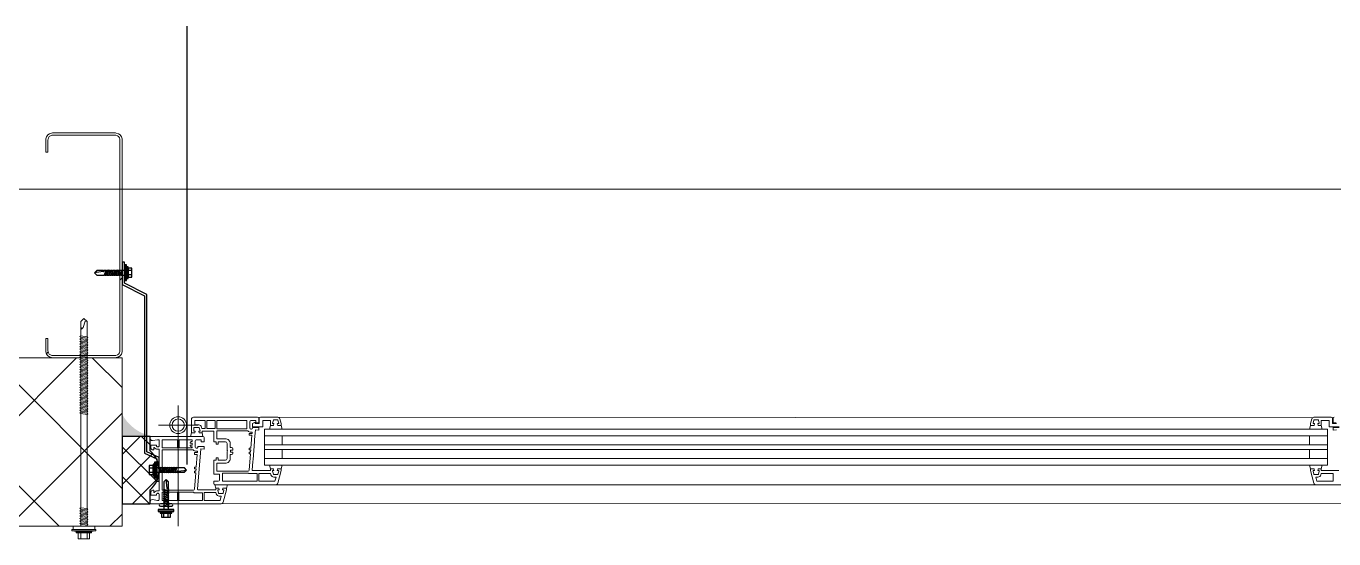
# Model space of a CAD drawing. Header units: metres. Extents: x -2111 to 158, y 19 to 1277.
# Drawn here: x 44.49 to 45.655, y 21.025 to 21.482 of the extents above; entities that cross this region are included whole.
import ezdxf

# ---------------------------------------------------------------- set-up
doc = ezdxf.new("R2010")
doc.units = ezdxf.units.M
doc.linetypes.add('XKITLINE00', pattern=[0])
doc.linetypes.add('Xref_level ST-8$0$DASHDOT', pattern=[25.4, 12.7, -6.35, 0, -6.35])
for name, color, linetype in [('A-WALL-PATT', 181, 'Continuous'), ('HAUPTPROFIL', 7, 'Continuous'), ('S-METL', 14, 'Continuous'), ('Откосы', 250, 'Continuous')]:
    doc.layers.add(name, color=color, linetype=linetype)
for name, color, linetype, lineweight in [('Part', 5, 'Continuous', 0), ('S-WALL-PATT', 7, 'Continuous', 0), ('Выноски', 7, 'Continuous', 15), ('Оси', 250, 'Xref_level ST-8$0$DASHDOT', 5)]:
    doc.layers.add(name, color=color, linetype=linetype, lineweight=lineweight)
doc.layers.add('Окна', color=7, linetype='Continuous', lineweight=9, true_color=0x0080c0)

# ---------------------------------------------------------------- blocks, each defined once
blk = doc.blocks.new('СТ1')
at = {"layer": 'Part', "linetype": 'XKITLINE00', "lineweight": 0}
for p, q in [((5.146110970526934, 70.90423054539133), (6, 70.96530189411715)), ((6, 70.96530189411715), (62, 70.96530189411715)), ((62, 70.96530189411715), (62.85388902947307, 70.90423054539133)), ((0, 64.96530189411715), (0.06107134884223342, 65.81919092370663)), ((0, -123.0346981058829), (0, 64.96530189411715)), ((2.045771019998938, 65.53383419092279), (2, 64.89387171296403)), ((2, -122.9632679247297), (2, 64.89387171296403)), ((6.071430181153119, 68.96530189411715), (5.431467703077942, 68.91953087435104)), ((6.071430181153119, 68.96530189411715), (61.92856981884688, 68.96530189411715)), ((62.56853229692206, 68.91953087435104), (61.92856981884688, 68.96530189411715)), ((65.87564456090331, 65.87564456101973), (67.45779197197407, 67.45779197209049)), ((66, 64.89387171296403), (65.95422898046672, 65.53383419092279)), ((66, 53.96530189411715), (66, 64.89387171296403)), ((67.93892865115777, 65.81919092370663), (68, 64.96530189411715)), ((68, 64.96530189411715), (68, 53.96530189411715)), ((68, 53.96530189411715), (66, 53.96530189411715)), ((0, 0), (2, 2)), ((66, -112.0346981058829), (68, -112.0346981058829)), ((66, -122.9632679247297), (66, -112.0346981058829)), ((68, -112.0346981058829), (68, -123.0346981058829)), ((0.06107134884223342, -123.8885871354723), (0, -123.0346981058829)), ((2, -122.9632679247297), (2.045771019998938, -123.6032304026885)), ((5.431467703077942, -126.9889270861167), (6.071430181153119, -127.0346981058829)), ((6.071430181153119, -127.0346981058829), (61.92856981884688, -127.0346981058829)), ((61.92856981884688, -127.0346981058829), (62.56853229692206, -126.9889270861167)), ((65.95422898046672, -123.6032304026885), (66, -122.9632679247297)), ((68, -123.0346981058829), (67.93892865115777, -123.8885871354723)), ((6, -129.0346981058829), (5.146110970526934, -128.973626757157)), ((6, -129.0346981058829), (62, -129.0346981058829)), ((62.85388902947307, -128.973626757157), (62, -129.0346981058829))]:
    blk.add_line(p, q, dxfattribs=at)
for centre, radius, start, end in [((6, 64.96530189411715), 5.99999999999228, 98.18181817978395, 171.8181818202161), ((62, 64.96530189411715), 5.999999999996499, 8.181818179783926, 81.81818182021608), ((6, 64.96530189411715), 3.994891212612249, 98.18181817978395, 171.8181818202161), ((62, 64.96530189411715), 3.994891212614952, 8.181818179783926, 81.81818182021608), ((6, -123.0346981058829), 6.000000000000719, 188.1818181797839, 261.8181818202161), ((6, -123.0346981058829), 3.994891212611036, 188.1818181797839, 261.8181818202161), ((62, -123.0346981058829), 3.994891212615256, 278.1818181797839, 351.8181818202161), ((62, -123.0346981058829), 5.999999999992887, 278.1818181797839, 351.8181818202161)]:
    blk.add_arc(centre, radius, start, end, dxfattribs=at)
blk = doc.blocks.new('scr_swp_150')
at = {"color": 0, "lineweight": 0, "ltscale": 10}
for p, q in [((-6, 5.095994904011604), (-11.20000000000073, 5.095994904011604)), ((-11.20000000000073, 5.095994904011604), (-11.20000000000073, -5.095994904011604)), ((-6, 2.831108280006447), (-11.20000000000073, 2.831108280006447)), ((-5, 6.794659872000921), (-6, 6.794659872000921)), ((-6, 6.794659872000921), (-6, -6.794659872000921)), ((-6, -5.095994904011604), (-6, 5.095994904011604)), ((-4, 10.75821146399539), (-5, 3.75821146402086)), ((-5, -6.794659872000921), (-5, 6.794659872000921)), ((-3, 10.75821146399539), (-4, 10.75821146399539)), ((-4, 10.75821146399539), (-4, -10.75821146399539)), ((-3, -10.75821146399539), (-3, 10.75821146399539)), ((0, 9.625768151992816), (-3, 9.625768151992816)), ((-3, 9.625768151992816), (-3, -9.625768151992816)), ((0, -9.625768151992816), (0, 9.625768151992816)), ((0.9606996713409899, 2.831108280006447), (0, 2.831108280006447)), ((0.9606996713409899, 2.831108280006447), (1.413676996085997, 3.623818598440266)), ((1.753409989687498, -2.831108279977343), (0.9606996713409899, 2.831108280006447)), ((1.413676996085997, 3.623818598440266), (2.093142983285361, 2.831108280006447)), ((3.22558629528794, 2.831108280006447), (2.093142983285361, 2.831108280006447)), ((2.093142983285361, 2.831108280006447), (2.885853301690076, -2.831108279977343)), ((3.22558629528794, 2.831108280006447), (2.093142983285361, 2.831108280006447)), ((3.22558629528794, 2.831108280006447), (3.678563620120258, 3.623818598440266)), ((4.018296613721759, -2.831108279977343), (3.22558629528794, 2.831108280006447)), ((3.678563620120258, 3.623818598440266), (4.358029607319622, 2.831108280006447)), ((5.490472919322201, 2.831108280006447), (4.358029607319622, 2.831108280006447)), ((4.358029607319622, 2.831108280006447), (5.150739925724338, -2.831108279977343)), ((5.490472919322201, 2.831108280006447), (4.358029607319622, 2.831108280006447)), ((5.490472919322201, 2.831108280006447), (5.943450244067208, 3.623818598440266)), ((6.283183237726917, -2.831108279977343), (5.490472919322201, 2.831108280006447)), ((5.943450244067208, 3.623818598440266), (6.62291623132478, 2.831108280006447)), ((7.755359543298255, 2.831108280006447), (6.62291623132478, 2.831108280006447)), ((6.62291623132478, 2.831108280006447), (7.415626549700391, -2.831108279977343)), ((7.755359543298255, 2.831108280006447), (6.622916231266572, 2.831108280006447)), ((7.755359543298255, 2.831108280006447), (8.208336868101469, 3.623818598440266)), ((8.54806986170297, -2.831108279977343), (7.755359543298255, 2.831108280006447)), ((8.208336868101469, 3.623818598440266), (8.887802855300833, 2.831108280006447)), ((10.02024616730341, 2.831108280006447), (8.887802855300833, 2.831108280006447)), ((8.887802855300833, 2.831108280006447), (9.680513173705549, -2.831108279977343)), ((10.02024616730341, 2.831108280006447), (8.887802855300833, 2.831108280006447)), ((10.02024616730341, 2.831108280006447), (10.47322349210663, 3.623818598440266)), ((10.81295648570813, -2.831108279977343), (10.02024616730341, 2.831108280006447)), ((10.47322349210663, 3.623818598440266), (11.15268947930599, 2.831108280006447)), ((12.28513279133767, 2.831108280006447), (11.15268947930599, 2.831108280006447)), ((11.15268947930599, 2.831108280006447), (11.9453997976816, -2.831108279977343)), ((12.28513279133767, 2.831108280006447), (11.15268947930599, 2.831108280006447)), ((12.28513279133767, 2.831108280006447), (12.73811011608268, 3.623818598440266)), ((13.07784310968418, -2.831108279977343), (12.28513279133767, 2.831108280006447)), ((12.73811011608268, 3.623818598440266), (13.41757610328204, 2.831108280006447)), ((14.55001941528462, 2.831108280006447), (13.41757610328204, 2.831108280006447)), ((13.41757610328204, 2.831108280006447), (14.21028642168676, -2.831108279977343)), ((14.55001941528462, 2.831108280006447), (13.41757610328204, 2.831108280006447)), ((14.55001941528462, 2.831108280006447), (15.00299674011694, 3.623818598440266)), ((15.34272973371844, -2.831108279977343), (14.55001941528462, 2.831108280006447)), ((15.00299674011694, 3.623818598440266), (15.68246272731631, 2.831108280006447)), ((99.5005885280043, 2.831108280011904), (15.68246272731631, 2.831108280006447)), ((15.68246272731631, 2.831108280006447), (16.47517304572102, -2.831108279977343)), ((16.81490603931888, 2.831108280008266), (15.68246272731631, 2.831108280006447)), ((99.5005885280043, 2.831108280011904), (99.95356585284026, 3.623818598445723)), ((100.2932988464381, -2.831108279971886), (99.5005885280043, 2.831108280011904)), ((99.95356585284026, 3.623818598445723), (100.633031840036, 2.831108280011904)), ((100.633031840036, 2.831108280011904), (101.4257421584407, -2.831108279971886)), ((101.7654751520386, 2.831108280011904), (100.633031840036, 2.831108280011904)), ((101.7654751520968, 2.831108280011904), (102.2184524768454, 3.623818598445723)), ((102.5581854704433, -2.831108279971886), (101.7654751520968, 2.831108280011904)), ((102.2184524768454, 3.623818598445723), (102.8979184640411, 2.831108280011904)), ((102.8979184640411, 2.831108280011904), (103.6906287824459, -2.831108279971886)), ((104.0303617760437, 2.831108280011904), (102.8979184640411, 2.831108280011904)), ((104.0303617760437, 2.831108280011904), (104.4833391008797, 3.623818598445723)), ((104.8230720944775, -2.831108279971886), (104.0303617760437, 2.831108280011904)), ((104.4833391008797, 3.623818598445723), (105.1628050880754, 2.831108280011904)), ((105.1628050880754, 2.831108280011904), (105.9555154064801, -2.831108279971886)), ((106.295248400078, 2.831108280011904), (105.1628050880754, 2.831108280011904)), ((106.295248400078, 2.831108280011904), (106.7482257248266, 3.623818598445723)), ((107.0879587184827, -2.831108279971886), (106.295248400078, 2.831108280011904)), ((106.7482257248266, 3.623818598445723), (107.4276917120806, 2.831108280011904)), ((107.4276917120806, 2.831108280011904), (108.2204020304562, -2.831108279971886)), ((108.560135024054, 2.831108280011904), (107.4276917120224, 2.831108280011904)), ((108.560135024054, 2.831108280011904), (109.0131123488609, 3.623818598445723)), ((109.3528453424587, -2.831108279971886), (108.560135024054, 2.831108280011904)), ((109.0131123488609, 3.623818598445723), (109.6925783360566, 2.831108280011904)), ((109.6925783360566, 2.831108280011904), (110.4852886544613, -2.831108279971886)), ((110.8250216480592, 2.831108280011904), (109.6925783360566, 2.831108280011904)), ((110.8250216480592, 2.831108280011904), (111.277998972866, 3.623818598445723)), ((111.6177319664639, -2.831108279971886), (110.8250216480592, 2.831108280011904)), ((111.277998972866, 3.623818598445723), (111.9574649600618, 2.831108280011904)), ((111.9574649600618, 2.831108280011904), (112.7501752784374, -2.831108279970067)), ((113.0899082720935, 2.831108280013723), (111.9574649600618, 2.831108280011904)), ((113.0899082720935, 2.831108280013723), (113.5428855968421, 3.623818598447542)), ((113.88261859044, -2.831108279970067), (113.0899082720935, 2.831108280013723)), ((113.5428855968421, 3.623818598447542), (114.2223515840378, 2.831108280013723)), ((114.2223515840378, 2.831108280013723), (115.0150619024425, -2.831108279970067)), ((115.3547948960404, 2.831108280013723), (114.2223515840378, 2.831108280013723)), ((115.3547948960404, 2.831108280013723), (115.8077722208764, 3.623818598447542)), ((116.1475052144742, -2.831108279970067), (115.3547948960404, 2.831108280013723)), ((115.8077722208764, 3.623818598447542), (116.4872382080721, 2.831108280013723)), ((116.4872382080721, 2.831108280013723), (117.2799485264768, -2.831108279970067)), ((117.6196815200747, 2.831108280013723), (116.4872382080721, 2.831108280013723)), ((117.6196815200747, 2.831108280013723), (118.0726588448233, 3.623818598447542)), ((118.4123918384212, -2.831108279970067), (117.6196815200747, 2.831108280013723)), ((118.0726588448233, 3.623818598447542), (118.752124832019, 2.831108280013723)), ((118.752124832019, 2.831108280013723), (119.5448351504529, -2.831108279970067)), ((119.8845681440507, 2.831108280013723), (118.752124832019, 2.831108280013723)), ((119.8845681440507, 2.831108280013723), (120.3375454687994, 3.623818598447542)), ((120.6772784623972, -2.831108279970067), (119.8845681440507, 2.831108280013723)), ((120.3375454687994, 3.623818598447542), (121.0170114559951, 2.831108280013723)), ((121.0170114559951, 2.831108280013723), (121.8097217743998, -2.831108279970067)), ((122.1494547679977, 2.831108280013723), (121.0170114559951, 2.831108280013723)), ((122.1494547679977, 2.831108280013723), (122.6024320928336, 3.623818598447542)), ((122.9421650864315, -2.831108279970067), (122.1494547679977, 2.831108280013723)), ((122.6024320928336, 3.623818598447542), (123.2818980800294, 2.831108280013723)), ((123.2818980800294, 2.831108280013723), (124.0746083984341, -2.831108279970067)), ((124.4143413920319, 2.831108280013723), (123.2818980800294, 2.831108280013723)), ((124.4143413920319, 2.831108280013723), (124.8673187167806, 3.623818598447542)), ((125.2070517104366, -2.831108279970067), (124.4143413920319, 2.831108280013723)), ((124.8673187167806, 3.623818598447542), (125.5467847040345, 2.831108280013723)), ((125.5467847040345, 2.831108280013723), (126.3394950224101, -2.831108279970067)), ((126.679228016008, 2.831108280013723), (125.5467847039763, 2.831108280013723)), ((126.679228016008, 2.831108280013723), (127.1322053408148, 3.623818598447542)), ((127.4719383344127, -2.831108279970067), (126.679228016008, 2.831108280013723)), ((127.1322053408148, 3.623818598447542), (127.8116713280106, 2.831108280013723)), ((127.8116713280106, 2.831108280013723), (128.6043816464153, -2.831108279970067)), ((128.9441146400131, 2.831108280013723), (127.8116713280106, 2.831108280013723)), ((128.9441146400131, 2.831108280013723), (129.39709196482, 3.623818598447542)), ((129.7368249584179, -2.831108279970067), (128.9441146400131, 2.831108280013723)), ((129.39709196482, 3.623818598447542), (130.0765579520157, 2.831108280013723)), ((130.0765579520157, 2.831108280013723), (130.8692682703913, -2.831108279970067)), ((131.2090012640474, 2.831108280013723), (130.0765579520157, 2.831108280013723)), ((131.2090012640474, 2.831108280013723), (131.661978588796, 3.623818598447542)), ((132.0017115823939, -2.831108279970067), (131.2090012640474, 2.831108280013723)), ((131.661978588796, 3.623818598447542), (132.3414445759918, 2.831108280013723)), ((132.3414445759918, 2.831108280013723), (133.1341548943965, -2.831108279970067)), ((133.4738878879944, 2.831108280013723), (132.3414445759918, 2.831108280013723)), ((133.4738878879944, 2.831108280013723), (133.9268652128303, 3.623818598447542)), ((134.2665982064282, -2.831108279970067), (133.4738878879944, 2.831108280013723)), ((133.9268652128303, 3.623818598447542), (134.606331200026, 2.831108280013723)), ((134.606331200026, 2.831108280013723), (135.3990415184307, -2.831108279970067)), ((135.7387745120286, 2.831108280013723), (134.606331200026, 2.831108280013723)), ((135.7387745120286, 2.831108280013723), (136.1917518367773, 3.623818598447542)), ((136.5314848303751, -2.831108279970067), (135.7387745120286, 2.831108280013723)), ((136.1917518367773, 3.623818598447542), (136.871217823973, 2.831108280013723)), ((136.871217823973, 2.831108280013723), (137.6639281424068, -2.831108279970067)), ((138.0036611360047, 2.831108280013723), (136.871217823973, 2.831108280013723)), ((138.0036611360047, 2.831108280013723), (138.4566384608115, 3.623818598447542)), ((138.7963714544094, -2.831108279970067), (138.0036611360047, 2.831108280013723)), ((138.4566384608115, 3.623818598447542), (139.1361044480072, 2.831108280013723)), ((139.1361044480072, 2.831108280013723), (139.928814766412, -2.831108279970067)), ((140.2685477600098, 2.831108280013723), (139.1361044480072, 2.831108280013723)), ((140.2685477600098, 2.831108280013723), (140.7215250848458, 3.623818598447542)), ((141.0612580784436, -2.831108279970067), (140.2685477600098, 2.831108280013723)), ((140.7215250848458, 3.623818598447542), (141.4009910720415, 2.831108280013723)), ((141.4009910720415, 2.831108280013723), (142.193701390388, -2.831108279970067)), ((142.5334343839859, 2.831108280013723), (141.4009910720415, 2.831108280013723)), ((142.5334343840441, 2.831108280013723), (142.9864117087927, 3.623818598447542)), ((143.3261447023906, -2.831108279970067), (142.5334343840441, 2.831108280013723)), ((142.9864117087927, 3.623818598447542), (143.6658776959885, 2.831108280013723)), ((143.6658776959885, 2.831108280013723), (144.4585880144223, -2.831108279970067)), ((144.7983210080201, 2.831108280013723), (143.6658776959885, 2.831108280013723)), ((144.7983210080201, 2.831108280013723), (145.251298332827, 3.623818598447542)), ((145.5910313264249, -2.831108279970067), (144.7983210080201, 2.831108280013723)), ((145.251298332827, 3.623818598447542), (145.9307643200227, 2.831108280013723)), ((145.9307643200227, 2.831108280013723), (146.7234746384274, -2.831108279970067)), ((147.0632076320253, 2.831108280013723), (145.9307643200227, 2.831108280013723)), ((147.0632076320253, 2.831108280013723), (147.516184956803, 3.623818598447542)), ((147.8559179504009, -2.831108279970067), (147.0632076320253, 2.831108280013723)), ((147.516184956803, 3.623818598447542), (148.1956509439988, 2.831108280013723)), ((148.1956509439988, 2.831108280013723), (148.9883612624035, -2.831108279970067)), ((149.3280942560014, 2.831108280013723), (148.1956509439988, 2.831108280013723)), ((149.3280942560014, 2.831108280013723), (149.7810715808082, 3.623818598447542)), ((150.1208045744061, -2.831108279970067), (149.3280942560014, 2.831108280013723)), ((149.7810715808082, 3.623818598447542), (150.4605375680039, 2.831108280013723)), ((150.4605375680039, 2.831108280013723), (151.2532478864086, -2.831108279970067)), ((151.5929808800065, 2.831108280013723), (150.4605375680039, 2.831108280013723)), ((151.5929808800065, 2.831108280013723), (152.0459582048425, 3.623818598447542)), ((152.3856911984403, -2.831108279970067), (151.5929808800065, 2.831108280013723)), ((152.0459582048425, 3.623818598447542), (152.7254241920382, 2.831108280013723)), ((152.7254241920382, 2.831108280013723), (153.5181345104429, -2.831108279970067)), ((153.8578675040408, 2.831108280013723), (152.7254241920382, 2.831108280013723)), ((153.8578675040408, 2.831108280013723), (154.3108448287894, 3.623818598447542)), ((154.6505778223873, -2.831108279970067), (153.8578675040408, 2.831108280013723)), ((154.3108448287894, 3.623818598447542), (154.9903108159851, 2.831108280013723)), ((154.9903108159851, 2.831108280013723), (155.783021134419, -2.831108279970067)), ((156.1227541280168, 2.831108280015542), (154.9903108159851, 2.831108280013723)), ((156.1227541280168, 2.831108280015542), (156.5757314528237, 3.623818598449361)), ((156.9154644464215, -2.831108279968248), (156.1227541280168, 2.831108280015542)), ((156.5757314528237, 3.623818598449361), (157.2551974400194, 2.831108280015542)), ((157.2551974400194, 2.831108280015542), (158.0479077584241, -2.831108279968248)), ((158.387640752022, 2.831108280015542), (157.2551974400194, 2.831108280015542)), ((158.387640752022, 2.831108280015542), (158.8406180767997, 3.623818598449361)), ((159.1803510703976, -2.831108279968248), (158.387640752022, 2.831108280015542)), ((158.8406180767997, 3.623818598449361), (159.5200840639955, 2.831108280015542)), ((159.5200840639955, 2.831108280015542), (160.3127943824002, -2.831108279968248)), ((160.652527375998, 2.831108280015542), (159.5200840639955, 2.831108280015542)), ((160.652527375998, 2.831108280015542), (161.1055047008049, 3.623818598449361)), ((161.4452376944027, -2.831108279968248), (160.652527375998, 2.831108280015542)), ((161.1055047008049, 3.623818598449361), (161.7849706880006, 2.831108280015542)), ((161.7849706880006, 2.831108280015542), (162.5776810064344, -2.831108279968248)), ((162.9174140000323, 2.831108280015542), (161.7849706880006, 2.831108280015542)), ((162.9174140000323, 2.831108280015542), (163.3703913248391, 3.623818598449361)), ((163.710124318437, -2.831108279968248), (162.9174140000323, 2.831108280015542)), ((163.3703913248391, 3.623818598449361), (164.0498573120349, 2.831108280015542)), ((164.0498573120349, 2.831108280015542), (164.8425676303814, -2.831108279968248)), ((165.1823006239792, 2.831108280015542), (164.0498573120349, 2.831108280015542)), ((165.1823006240375, 2.831108280015542), (165.6352779488152, 3.623818598449361)), ((165.9750109424131, -2.831108279968248), (165.1823006240375, 2.831108280015542)), ((165.6352779488152, 3.623818598449361), (166.3147439360109, 2.831108280015542)), ((166.3147439360109, 2.831108280015542), (167.1074542544156, -2.831108279968248)), ((167.4471872480135, 2.831108280015542), (166.3147439360109, 2.831108280015542)), ((167.4471872480135, 2.831108280015542), (167.9001645728204, 3.623818598449361)), ((168.2398975664182, -2.831108279968248), (167.4471872480135, 2.831108280015542)), ((167.9001645728204, 3.623818598449361), (168.5796305600161, 2.831108280015542)), ((168.5796305600161, 2.831108280015542), (182.1689503039888, 2.831108280015542)), ((168.5796305600161, 2.831108280015542), (169.3723408784208, -2.831108279968248)), ((176.733222406423, -0.6794659872011835), (182.6219276287957, 1.132443311997122)), ((182.1688917200081, 2.831108280015542), (185, 1.637090463191271e-11)), ((185, 1.637090463191271e-11), (182.1688917200663, -2.831108279968248)), ((182.6219276287957, 1.132443311997122), (182.3105057180001, 2.689552866004306)), ((-6, -2.831108279977343), (-11.20000000000073, -2.831108279977343)), ((-11.20000000000073, -5.095994904011604), (-6, -5.095994904011604)), ((-6, -6.794659872000921), (-5, -6.794659872000921)), ((-5, -3.758211463995394), (-4, -10.75821146399539)), ((-4, -10.75821146399539), (-3, -10.75821146399539)), ((-3, -9.625768151992816), (0, -9.625768151992816)), ((1.753409989687498, -2.831108279977343), (0, -2.831108279977343)), ((2.432875976883224, -3.51057426717307), (1.753409989687498, -2.831108279977343)), ((2.885853301690076, -2.831108279977343), (2.432875976883224, -3.51057426717307)), ((4.018296613721759, -2.831108279977343), (2.885853301690076, -2.831108279977343)), ((4.018296613721759, -2.831108279977343), (2.885853301690076, -2.831108279977343)), ((4.697762600917486, -3.51057426717307), (4.018296613721759, -2.831108279977343)), ((5.150739925724338, -2.831108279977343), (4.697762600917486, -3.51057426717307)), ((6.283183237726917, -2.831108279977343), (5.150739925724338, -2.831108279977343)), ((6.283183237668709, -2.831108279977343), (5.150739925724338, -2.831108279977343)), ((6.962649224922643, -3.51057426717307), (6.283183237726917, -2.831108279977343)), ((7.415626549700391, -2.831108279977343), (6.962649224922643, -3.51057426717307)), ((8.54806986170297, -2.831108279977343), (7.415626549700391, -2.831108279977343)), ((8.54806986170297, -2.831108279977343), (7.415626549700391, -2.831108279977343)), ((9.227535848898697, -3.51057426717307), (8.54806986170297, -2.831108279977343)), ((9.680513173705549, -2.831108279977343), (9.227535848898697, -3.51057426717307)), ((10.81295648570813, -2.831108279977343), (9.680513173705549, -2.831108279977343)), ((10.81295648570813, -2.831108279977343), (9.680513173705549, -2.831108279977343)), ((11.49242247290385, -3.51057426717307), (10.81295648570813, -2.831108279977343)), ((11.9453997976816, -2.831108279977343), (11.49242247290385, -3.51057426717307)), ((13.07784310968418, -2.831108279977343), (11.9453997976816, -2.831108279977343)), ((13.07784310968418, -2.831108279977343), (11.9453997976816, -2.831108279977343)), ((13.75730909687991, -3.51057426717307), (13.07784310968418, -2.831108279977343)), ((14.21028642168676, -2.831108279977343), (13.75730909687991, -3.51057426717307)), ((15.34272973371844, -2.831108279977343), (14.21028642168676, -2.831108279977343)), ((15.34272973371844, -2.831108279977343), (14.21028642168676, -2.831108279977343)), ((16.02219572091417, -3.51057426717307), (15.34272973371844, -2.831108279977343)), ((16.47517304572102, -2.831108279977343), (16.02219572091417, -3.51057426717307)), ((100.2932988464381, -2.831108279971886), (16.47517304572102, -2.831108279977343)), ((100.9727648336338, -3.510574267167613), (100.2932988464381, -2.831108279971886)), ((101.4257421584407, -2.831108279971886), (100.9727648336338, -3.510574267167613)), ((102.5581854703851, -2.831108279971886), (101.4257421584407, -2.831108279971886)), ((103.237651457639, -3.510574267167613), (102.5581854704433, -2.831108279971886)), ((103.6906287824459, -2.831108279971886), (103.237651457639, -3.510574267167613)), ((104.8230720944775, -2.831108279971886), (103.6906287824459, -2.831108279971886)), ((105.5025380816733, -3.510574267167613), (104.8230720944775, -2.831108279971886)), ((105.9555154064801, -2.831108279971886), (105.5025380816733, -3.510574267167613)), ((107.0879587184245, -2.831108279971886), (105.9555154064801, -2.831108279971886)), ((107.7674247056784, -3.510574267167613), (107.0879587184827, -2.831108279971886)), ((108.2204020304562, -2.831108279971886), (107.7674247056784, -3.510574267167613)), ((109.3528453424587, -2.831108279971886), (108.2204020304562, -2.831108279971886)), ((110.0323113296545, -3.510574267167613), (109.3528453424587, -2.831108279971886)), ((110.4852886544613, -2.831108279971886), (110.0323113296545, -3.510574267167613)), ((111.6177319664639, -2.831108279971886), (110.4852886544613, -2.831108279971886)), ((112.2971979536596, -3.510574267167613), (111.6177319664639, -2.831108279971886)), ((112.7501752784374, -2.831108279970067), (112.2971979536596, -3.510574267167613)), ((113.88261859044, -2.831108279970067), (112.7501752784374, -2.831108279970067)), ((114.5620845776357, -3.510574267165794), (113.88261859044, -2.831108279970067)), ((115.0150619024425, -2.831108279970067), (114.5620845776357, -3.510574267165794)), ((116.1475052144742, -2.831108279970067), (115.0150619024425, -2.831108279970067)), ((116.8269712016699, -3.510574267165794), (116.1475052144742, -2.831108279970067)), ((117.2799485264768, -2.831108279970067), (116.8269712016699, -3.510574267165794)), ((118.4123918384212, -2.831108279970067), (117.2799485264768, -2.831108279970067)), ((119.0918578256751, -3.510574267165794), (118.4123918384212, -2.831108279970067)), ((119.5448351504529, -2.831108279970067), (119.0918578256751, -3.510574267165794)), ((120.6772784623972, -2.831108279970067), (119.5448351504529, -2.831108279970067)), ((121.356744449593, -3.510574267165794), (120.6772784623972, -2.831108279970067)), ((121.8097217743998, -2.831108279970067), (121.356744449593, -3.510574267165794)), ((122.9421650864315, -2.831108279970067), (121.8097217743998, -2.831108279970067)), ((123.6216310736272, -3.510574267165794), (122.9421650864315, -2.831108279970067)), ((124.0746083984341, -2.831108279970067), (123.6216310736272, -3.510574267165794)), ((125.2070517103784, -2.831108279970067), (124.0746083984341, -2.831108279970067)), ((125.8865176976324, -3.510574267165794), (125.2070517104366, -2.831108279970067)), ((126.3394950224101, -2.831108279970067), (125.8865176976324, -3.510574267165794)), ((127.4719383344127, -2.831108279970067), (126.3394950224101, -2.831108279970067)), ((128.1514043216084, -3.510574267165794), (127.4719383344127, -2.831108279970067)), ((128.6043816464153, -2.831108279970067), (128.1514043216084, -3.510574267165794)), ((129.7368249584179, -2.831108279970067), (128.6043816464153, -2.831108279970067)), ((130.4162909456136, -3.510574267165794), (129.7368249584179, -2.831108279970067)), ((130.8692682703913, -2.831108279970067), (130.4162909456136, -3.510574267165794)), ((132.0017115823939, -2.831108279970067), (130.8692682703913, -2.831108279970067)), ((132.6811775695896, -3.510574267165794), (132.0017115823939, -2.831108279970067)), ((133.1341548943965, -2.831108279970067), (132.6811775695896, -3.510574267165794)), ((134.2665982064282, -2.831108279970067), (133.1341548943965, -2.831108279970067)), ((134.9460641936239, -3.510574267165794), (134.2665982064282, -2.831108279970067)), ((135.3990415184307, -2.831108279970067), (134.9460641936239, -3.510574267165794)), ((136.5314848303751, -2.831108279970067), (135.3990415184307, -2.831108279970067)), ((137.2109508176291, -3.510574267165794), (136.5314848303751, -2.831108279970067)), ((137.6639281424068, -2.831108279970067), (137.2109508176291, -3.510574267165794)), ((138.7963714544094, -2.831108279970067), (137.6639281424068, -2.831108279970067)), ((139.4758374416051, -3.510574267165794), (138.7963714544094, -2.831108279970067)), ((139.928814766412, -2.831108279970067), (139.4758374416051, -3.510574267165794)), ((141.0612580784436, -2.831108279970067), (139.928814766412, -2.831108279970067)), ((141.7407240656394, -3.510574267165794), (141.0612580784436, -2.831108279970067)), ((142.193701390388, -2.831108279970067), (141.7407240656394, -3.510574267165794)), ((143.3261447023906, -2.831108279970067), (142.193701390388, -2.831108279970067)), ((144.0056106895863, -3.510574267165794), (143.3261447023906, -2.831108279970067)), ((144.4585880144223, -2.831108279970067), (144.0056106895863, -3.510574267165794)), ((145.5910313264249, -2.831108279970067), (144.4585880144223, -2.831108279970067)), ((146.2704973136206, -3.510574267165794), (145.5910313264249, -2.831108279970067)), ((146.7234746384274, -2.831108279970067), (146.2704973136206, -3.510574267165794)), ((147.8559179504009, -2.831108279970067), (146.7234746384274, -2.831108279970067)), ((148.5353839376257, -3.510574267165794), (147.8559179504009, -2.831108279970067)), ((148.9883612624035, -2.831108279970067), (148.5353839376257, -3.510574267165794)), ((150.1208045744061, -2.831108279970067), (148.9883612624035, -2.831108279970067)), ((150.8002705616018, -3.510574267165794), (150.1208045744061, -2.831108279970067)), ((151.2532478864086, -2.831108279970067), (150.8002705616018, -3.510574267165794)), ((152.3856911984403, -2.831108279970067), (151.2532478864086, -2.831108279970067)), ((153.0651571856361, -3.510574267165794), (152.3856911984403, -2.831108279970067)), ((153.5181345104429, -2.831108279970067), (153.0651571856361, -3.510574267165794)), ((154.6505778223873, -2.831108279970067), (153.5181345103847, -2.831108279970067)), ((155.330043809583, -3.510574267165794), (154.6505778223873, -2.831108279970067)), ((155.783021134419, -2.831108279970067), (155.330043809583, -3.510574267165794)), ((156.9154644464215, -2.831108279968248), (155.783021134419, -2.831108279970067)), ((157.5949304336173, -3.510574267163975), (156.9154644464215, -2.831108279968248)), ((158.0479077584241, -2.831108279968248), (157.5949304336173, -3.510574267163975)), ((159.1803510703976, -2.831108279968248), (158.0479077584241, -2.831108279968248)), ((159.8598170576515, -3.510574267163975), (159.1803510703976, -2.831108279968248)), ((160.3127943824002, -2.831108279968248), (159.8598170576515, -3.510574267163975)), ((161.4452376944027, -2.831108279968248), (160.3127943824002, -2.831108279968248)), ((162.1247036815985, -3.510574267163975), (161.4452376944027, -2.831108279968248)), ((162.5776810064344, -2.831108279968248), (162.1247036815985, -3.510574267163975)), ((163.710124318437, -2.831108279968248), (162.5776810064344, -2.831108279968248)), ((164.3895903056327, -3.510574267163975), (163.710124318437, -2.831108279968248)), ((164.8425676303814, -2.831108279968248), (164.3895903056327, -3.510574267163975)), ((165.9750109424131, -2.831108279968248), (164.8425676303814, -2.831108279968248)), ((166.6544769296088, -3.510574267163975), (165.9750109424131, -2.831108279968248)), ((167.1074542544156, -2.831108279968248), (166.6544769296088, -3.510574267163975)), ((168.2398975664182, -2.831108279968248), (167.1074542544156, -2.831108279968248)), ((168.9193635536139, -3.510574267163975), (168.2398975664182, -2.831108279968248)), ((169.3723408784208, -2.831108279968248), (168.9193635536139, -3.510574267163975)), ((182.168950304047, -2.831108279968248), (169.3723408784208, -2.831108279968248)), ((175.3742904320316, -2.264886624010614), (176.733222406423, -0.6794659872011835)), ((178.2053987120235, -2.831108279968248), (175.3742904320316, -2.264886624010614))]:
    blk.add_line(p, q, dxfattribs=at)
blk = doc.blocks.new('29-4.8-drill')
at = {"color": 0, "ltscale": 100}
for p, q in [((-6.80000000000291, 4), (-3.400000000001455, 4)), ((-6.80000000000291, -4), (-6.80000000000291, 4)), ((-6.80000000000291, 2), (-3.400000000001455, 2)), ((-3.400000000001455, 5.25), (-2.5, 5.25)), ((-3.400000000001455, -5.25), (-3.400000000001455, 5.25)), ((-3.400000000001455, 4), (-3.400000000001455, -4)), ((-2.5, 5.25), (-2.5, -5.25)), ((-2.5, -2.049999999995634), (-2.5, 2.05000000000291)), ((-2.5, 2.05000000000291), (-2, 2.05000000000291)), ((-2, 7), (-1.5, 7)), ((-2, -7), (-2, 7)), ((-1.5, 7), (-1.5, -7)), ((-1.5, 7), (0, 7)), ((-1.5, -7), (-1.5, 7)), ((0, 7), (0, -7)), ((0, 2.049999999995634), (1.863843876330066, 2.05000000000291)), ((2.21384387632861, 2.400000000001455), (1.863843876330066, 2.05000000000291)), ((1.863843876330066, 2.05000000000291), (3.150000000037835, -2.049999999995634)), ((2.213843876321334, 2.400000000001455), (3.5, -2.400000000001455)), ((2.213843876314058, 2.400000000001455), (2.563843876312603, 2.05000000000291)), ((2.563843876312603, 2.05000000000291), (3.863843876330066, 2.05000000000291)), ((2.563843876312603, 2.05000000000291), (3.850000000013097, -2.049999999988358)), ((4.21384387632861, 2.400000000001455), (3.863843876330066, 2.05000000000291)), ((3.863843876330066, 2.05000000000291), (5.150000000037835, -2.049999999995634)), ((4.213843876321334, 2.400000000001455), (5.5, -2.400000000001455)), ((4.213843876314058, 2.400000000001455), (4.563843876312603, 2.05000000000291)), ((4.563843876312603, 2.05000000000291), (5.863843876330066, 2.05000000000291)), ((4.563843876312603, 2.05000000000291), (5.850000000013097, -2.049999999988358)), ((6.21384387632861, 2.400000000001455), (5.863843876330066, 2.05000000000291)), ((5.863843876330066, 2.05000000000291), (7.150000000037835, -2.049999999995634)), ((6.213843876321334, 2.400000000001455), (7.5, -2.400000000001455)), ((6.213843876314058, 2.400000000001455), (6.563843876312603, 2.05000000000291)), ((6.563843876312603, 2.05000000000291), (7.863843876330066, 2.05000000000291)), ((6.563843876312603, 2.05000000000291), (7.850000000013097, -2.049999999988358)), ((8.21384387632861, 2.400000000001455), (7.863843876330066, 2.05000000000291)), ((7.863843876330066, 2.05000000000291), (9.150000000037835, -2.049999999995634)), ((8.213843876321334, 2.400000000001455), (9.5, -2.400000000001455)), ((8.213843876314058, 2.400000000001455), (8.563843876312603, 2.05000000000291)), ((8.563843876312603, 2.05000000000291), (9.863843876330066, 2.05000000000291)), ((8.563843876312603, 2.05000000000291), (9.850000000013097, -2.049999999988358)), ((10.21384387632861, 2.400000000001455), (9.863843876330066, 2.05000000000291)), ((9.863843876330066, 2.05000000000291), (11.15000000003783, -2.049999999995634)), ((10.21384387632133, 2.400000000001455), (11.5, -2.400000000001455)), ((10.21384387631406, 2.400000000001455), (10.5638438763126, 2.05000000000291)), ((10.5638438763126, 2.05000000000291), (11.86384387633007, 2.05000000000291)), ((10.5638438763126, 2.05000000000291), (11.8500000000131, -2.049999999988358)), ((12.21384387632861, 2.400000000001455), (11.86384387633007, 2.05000000000291)), ((11.86384387633007, 2.05000000000291), (13.15000000003783, -2.049999999995634)), ((12.21384387632133, 2.400000000001455), (13.5, -2.400000000001455)), ((12.21384387631406, 2.400000000001455), (12.5638438763126, 2.05000000000291)), ((12.5638438763126, 2.05000000000291), (13.86384387633007, 2.05000000000291)), ((12.5638438763126, 2.05000000000291), (13.8500000000131, -2.049999999988358)), ((14.21384387632861, 2.400000000001455), (13.86384387633007, 2.05000000000291)), ((13.86384387633007, 2.05000000000291), (15.15000000003783, -2.049999999995634)), ((14.21384387632133, 2.400000000001455), (15.5, -2.400000000001455)), ((14.21384387631406, 2.400000000001455), (14.5638438763126, 2.05000000000291)), ((14.5638438763126, 2.05000000000291), (15.86384387633007, 2.05000000000291)), ((14.5638438763126, 2.05000000000291), (15.8500000000131, -2.049999999988358)), ((16.21384387632861, 2.400000000001455), (15.86384387633007, 2.05000000000291)), ((15.86384387633007, 2.05000000000291), (17.15000000003783, -2.049999999995634)), ((16.21384387632133, 2.400000000001455), (17.5, -2.400000000001455)), ((16.21384387631406, 2.400000000001455), (16.5638438763126, 2.05000000000291)), ((16.5638438763126, 2.05000000000291), (17.86384387633007, 2.05000000000291)), ((16.5638438763126, 2.05000000000291), (17.8500000000131, -2.049999999988358)), ((18.21384387632861, 2.400000000001455), (17.86384387633007, 2.05000000000291)), ((17.86384387633007, 2.05000000000291), (18.15347677590034, 1.126710154894681)), ((18.50347677589161, 0.7767101549034123), (18.15347677589307, 1.126710154901957)), ((18.21384387632133, 2.400000000001455), (18.61809201786673, 0.8913253968930803)), ((18.21384387631406, 2.400000000001455), (18.5638438763126, 2.05000000000291)), ((18.50347677587706, 0.7767101549034123), (18.85347677587561, 1.126710154901957)), ((18.5638438763126, 2.05000000000291), (24.44999999998254, 2.05000000000291)), ((18.5638438763126, 2.05000000000291), (18.85347677588288, 1.126710154909233)), ((18.85347677587561, 1.126710154901957), (26.50000000000728, 0)), ((26.49999999999272, 0), (24.44999999998254, 2.05000000000291)), ((24.44999999998254, 2.05000000000291), (25.51833517263003, 0.1446476650016848)), ((-6.80000000000291, -2), (-3.400000000001455, -2)), ((-3.400000000001455, -4), (-6.80000000000291, -4)), ((-2.5, -5.25), (-3.400000000001455, -5.25)), ((-2, -2.049999999995634), (-2.5, -2.049999999995634)), ((-1.5, -7), (-2, -7)), ((0, -7), (-1.5, -7)), ((3.150000000037835, -2.049999999995634), (0, -2.049999999995634)), ((3.500000000029104, -2.399999999986903), (3.150000000030559, -2.049999999988358)), ((3.500000000014552, -2.399999999986903), (3.850000000013097, -2.049999999988358)), ((5.150000000037835, -2.049999999995634), (3.850000000005821, -2.049999999995634)), ((5.500000000029104, -2.399999999986903), (5.150000000030559, -2.049999999988358)), ((5.500000000014552, -2.399999999986903), (5.850000000013097, -2.049999999988358)), ((7.150000000037835, -2.049999999995634), (5.850000000005821, -2.049999999995634)), ((7.500000000029104, -2.399999999986903), (7.150000000030559, -2.049999999988358)), ((7.500000000014552, -2.399999999986903), (7.850000000013097, -2.049999999988358)), ((9.150000000037835, -2.049999999995634), (7.850000000005821, -2.049999999995634)), ((9.500000000029104, -2.399999999986903), (9.150000000030559, -2.049999999988358)), ((9.500000000014552, -2.399999999986903), (9.850000000013097, -2.049999999988358)), ((11.15000000003783, -2.049999999995634), (9.85000000000582, -2.049999999995634)), ((11.5000000000291, -2.399999999986903), (11.15000000003056, -2.049999999988358)), ((11.50000000001455, -2.399999999986903), (11.8500000000131, -2.049999999988358)), ((13.15000000003783, -2.049999999995634), (11.85000000000582, -2.049999999995634)), ((13.5000000000291, -2.399999999986903), (13.15000000003056, -2.049999999988358)), ((13.50000000001455, -2.399999999986903), (13.8500000000131, -2.049999999988358)), ((15.15000000003783, -2.049999999995634), (13.85000000000582, -2.049999999995634)), ((15.5000000000291, -2.399999999986903), (15.15000000003056, -2.049999999988358)), ((15.50000000001455, -2.399999999986903), (15.8500000000131, -2.049999999988358)), ((17.15000000003783, -2.049999999995634), (15.85000000000582, -2.049999999995634)), ((17.5000000000291, -2.399999999986903), (17.15000000003056, -2.049999999988358)), ((17.50000000001455, -2.399999999986903), (17.8500000000131, -2.049999999988358)), ((24.45000000000437, -2.049999999995634), (17.85000000000582, -2.049999999995634)), ((26.49999999999272, -1.455191522836685e-11), (24.45000000000437, -2.049999999995634))]:
    blk.add_line(p, q, dxfattribs=at)
blk = doc.blocks.new('ОК-1 1200 (ширина проема)')
at = {"layer": 'S-WALL-PATT'}
h = blk.add_hatch(color=256, dxfattribs=at)
h.dxf.hatch_style = 1
edge = h.paths.add_edge_path()
edge.add_line((26.92626154562458, 80.06620094308164), (-0.07365711638703942, 79.99990957684349))
edge.add_line((-0.07365711638703942, 79.99990957684349), (-0.1227618320845068, 99.99984929489437))
edge.add_arc((33.90479506412521, 117.8546932521276), 38.42746519164958, 207.6867685729132, 259.5368703586441)
h = blk.add_hatch(dxfattribs=at)
h.set_pattern_fill('ANSI37', color=256, scale=150)
h.set_pattern_definition([(45, (-17085, -9191.362745019025), (-13.25825214724777, 13.25825214724777), []), (135, (-17085, -9191.362745019025), (-13.25825214724777, -13.25825214724776), [])])
edge = h.paths.add_edge_path()
edge.add_line((25, 80), (0, 80))
edge.add_line((0, 80), (0, 20))
edge.add_line((0, 20), (25, 20))
edge.add_line((25, 20), (25, 32.5))
edge.add_arc((10.40234374300053, 49.75), 22.59765625452153, 310.2392662951838, 409.7607337048162)
edge.add_line((25, 67), (25, 80))
at = {"linetype": 'ByBlock', "ltscale": 500}
for p, q in [((50, 107.5), (50, 72.5)), ((49.99999999767169, 100), (49.99999999767169, 0)), ((138.6341880499385, 97), (1060.148289091885, 96.58670668082777)), ((1066.043625324965, 91.67764571355656), (1065.306292434689, 94.42940952256322)), ((67.5, 90), (32.5, 90)), ((1063.187866458204, 37.00000000023283), (136.8121335413307, 37)), ((88.11598111875355, 20), (1110.666496023536, 20.41329331940506))]:
    blk.add_line(p, q, dxfattribs=at)
for p, q in [((133.9563746750355, 91.67764571355656), (134.6937075653113, 94.42940952256322)), ((61.69615242257714, 83), (60.89230484561995, 80)), ((71.19615242257714, 83), (72, 80)), ((131.3923048456199, 86.39999999990687), (132.1961524225771, 89.79999999993015)), ((141.6961524225771, 89.79999999993015), (142.5, 86.39999999990687)), ((1058.303847576957, 89.79999999993015), (1057.5, 86.40000000002328)), ((1068.60769515438, 86.40000000002328), (1067.803847576957, 89.79999999993015)), ((131.3923048456199, 54.39999999990687), (132.1961524225771, 51)), ((141.6961524225771, 51), (142.5, 54.39999999990687)), ((1058.303847576957, 51), (1057.5, 54.40000000002328)), ((1068.60769515438, 54.40000000002328), (1067.803847576957, 51)), ((82.69615242257714, 37), (83.5, 34)), ((93, 34), (93.80384757742286, 37))]:
    blk.add_line(p, q)
for points in [[(115.1961524225771, 86.5, 0.414213562373095), (116.1961524225771, 87.5), (116.1961524225771, 88), (121.6961524225771, 88), (121.6961524225771, 85.5), (118.6961524225771, 85.76246599049773), (118.0301419054158, 77.29999999993015), (117.8884788332507, 75.5), (116.6292515238747, 59.5), (116.4875884517096, 57.69999999995343), (115.8833840498701, 50.03931330773048, 0.4374590208799145), (116.3818361177109, 49.5), (132.1961524225771, 49.5), (132.1961524225771, 51), (134.701408311259, 51, -0.3394542588645138), (134.8945934763178, 50.85176380898338), (135.1893375879154, 49.75176380900666, -0.4931454260322198), (134.9961524228565, 49.5), (134.2461524228565, 49.5, 0.4931454260300356), (133.9563746750355, 49.12235428649001), (134.6937075653113, 46.37059047736693, 0.3394542588645137), (135.1766704781912, 46), (138.2156343669631, 46, 0.3394542588625544), (138.6985972803086, 46.37059047736693), (139.4359301705845, 49.12235428649001, 0.4931454260300355), (139.1461524227634, 49.5), (138.3961524227634, 49.5, -0.4931454260322199), (138.2029672577046, 49.75176380900666), (138.4977113693021, 50.85176380898338, -0.3394542588645137), (138.6908965343609, 51), (141.6961524225771, 51), (141.6961524225771, 49.5), (138.7439851937816, 38.48236190970056, -0.3394542588625544), (136.8121335413307, 37), (82.69615242257714, 37, -0.414213562373095), (81.69615242257714, 38), (81.69615242257714, 40), (85.69615242257714, 40, 0.414213562373095), (86.69615242257714, 41), (86.69615242257714, 46.39999999990687), (81.69615242257714, 46.39999999990687), (81.69615242257714, 58.89999999990687), (83.89615242276341, 58.89999999990687), (83.89615242276341, 60.89999999990687), (85.69615242257714, 60.89999999990687), (85.69615242257714, 58.75), (91.99615242285654, 58.75, 0.414213562373095), (93.49615242285654, 60.25), (93.49615242285654, 66.48038475774229), (93.79615242267027, 67), (93.49615242285654, 67.51961524225771), (93.49615242285654, 73.75, 0.414213562373095), (91.99615242285654, 75.25), (85.69615242257714, 75.25), (85.69615242257714, 73.09999999997672), (83.89615242276341, 73.09999999997672), (83.89615242276341, 75.09999999997672), (81.69615242257714, 75.09999999997672), (81.69615242257714, 84.5), (71.19615242257714, 84.5), (71.19615242257714, 83), (71.19615242257714, 83), (68.69089653436095, 83, -0.3394542588625543), (68.49771136930212, 83.1482361909002), (68.20296725770459, 84.24823619099334, -0.4931454260322199), (68.39615242276341, 84.5), (69.14615242276341, 84.5, 0.4931454260300355), (69.43593017058447, 84.87764571350999), (68.6985972803086, 87.62940952251665, 0.3394542588645138), (68.21563436696306, 88), (64.45637467503548, 88, 0.414213562373095), (63.95637467503548, 87.5), (63.95637467503548, 84.87764571350999, 0.4931454260300356), (64.24615242285654, 84.5), (64.99615242285654, 84.5, -0.4931454260322198), (65.18933758791536, 84.24823619099334), (64.89459347631782, 83.1482361909002, -0.3394542588625544), (64.701408311259, 83), (61.69615242257714, 83), (61.69615242257714, 95, -0.414213562373095), (63.69615242257714, 97), (120.6961524225771, 97, -0.414213562373095), (121.6961524225771, 96), (121.6961524225771, 92), (118.9961524228565, 92), (118.9961524228565, 94), (114.6961524225771, 94, 0.414213562373095), (113.6961524225771, 93), (113.6961524225771, 87.5, 0.414213562373095), (114.6961524225771, 86.5)], [(64.69615242257714, 90.19999999995343), (64.69615242257714, 94), (73.99615242285654, 94), (73.99615242285654, 87), (71.14485465036705, 87), (70.82363409828395, 88.19881142175291, 0.3394542588625544), (68.21563436696306, 90.19999999995343)], [(60.5, 73.79999999993015), (62.3000000002794, 73.79999999993015), (62.3000000002794, 72.19999999995343), (60.5, 72.19999999995343), (60.5, 71.69999999995343, 0.414213562373095), (61.5, 70.69999999995343), (62.3000000002794, 70.69999999995343), (62.3000000002794, 69.69999999995343), (50.75, 69.69999999995343), (50.75, 77), (62.3000000002794, 77), (62.3000000002794, 75.29999999993015), (61.5, 75.29999999993015, 0.414213562373095), (60.5, 74.29999999993015)], [(137.0630134847015, 43.79999999993015), (136.0448065535165, 40), (121.6961524225771, 40), (121.6961524225771, 47), (132.2474501952529, 47), (132.568670747336, 45.80118857813068, 0.3394542588625543), (135.1766704781912, 43.79999999993015)], [(1062.936986515298, 43.79999999993015), (1063.955193446483, 40), (1078.303847576957, 40), (1078.303847576957, 47), (1067.752549804747, 47), (1067.431329252664, 45.80118857824709, -0.3394542588625543), (1064.823329521343, 43.79999999993015)], [(88.36686106212437, 26.79999999993015), (87.3486541309394, 23), (73, 23), (73, 30), (83.55129777221009, 30), (83.87251832475886, 28.80118857813068, 0.3394542588625543), (86.48051805561408, 26.79999999993015)]]:
    blk.add_lwpolyline(points, format="xyb", close=True)
for points in [[(82.89615242276341, 87), (75.49615242285654, 87), (75.49615242285654, 94), (82.89615242276341, 94)], [(110.9961524228565, 94), (84.39615242276341, 94), (84.39615242276341, 86.69999999995343), (110.9961524228565, 86.69999999995343)], [(49.39999999757856, 69.69999999995343), (49.39999999757856, 77), (35.6999999973923, 77), (35.6999999973923, 69.69999999995343)], [(112.5917549533769, 46.79999999993015), (112.6201072251424, 47.29999999993015), (89.39615242276341, 47.29999999993015), (89.39615242276341, 40), (120.1961524225771, 40), (120.1961524225771, 46.79999999993015)], [(35.6999999973923, 23), (35.6999999973923, 30.29999999993015), (49.24999999767169, 30.29999999993015), (49.24999999767169, 23)], [(63.89560253079981, 29.79999999993015), (63.92395480256528, 30.29999999993015), (50.60000000009313, 30.29999999993015), (50.60000000009313, 23), (71.5, 23), (71.5, 29.79999999993015)]]:
    blk.add_lwpolyline(points, close=True)
for points in [[(118.4961524228565, 91.5), (118.4961524228565, 91.5), (122.1961524225771, 91.5), (122.1961524225771, 96, -0.414213562373095), (123.1961524225771, 97), (138.6341880499385, 97, -0.3394542588621176), (140.5660397023894, 95.51763809018303), (141.6961524225771, 91.29999999993015), (141.6961524225771, 89.79999999993015), (138.6908965343609, 89.79999999993015, -0.3394542588645137), (138.4977113693021, 89.94823619094677), (138.2029672577046, 91.04823619092349, -0.4931454260322199), (138.3961524227634, 91.29999999993015), (139.1461524227634, 91.29999999993015, 0.4931454260300355), (139.4359301705845, 91.67764571355656), (138.6985972803086, 94.42940952256322, 0.3394542588625544), (138.2156343669631, 94.79999999993015), (135.1766704781912, 94.79999999993015, 0.3394542588645137), (134.6937075653113, 94.42940952256322), (133.9563746750355, 91.67764571355656, 0.4931454260300356), (134.2461524228565, 91.29999999993015), (134.9961524228565, 91.29999999993015, -0.4931454260322198), (135.1893375879154, 91.04823619092349), (134.8945934763178, 89.94823619094677, -0.3394542588645138), (134.701408311259, 89.79999999993015), (132.1961524225771, 89.79999999993015), (132.1961524225771, 94), (125.1961524225771, 94), (125.1961524225771, 88.5), (116.1961524225771, 88.5), (116.1961524225771, 91.5), (117.9366619782522, 92.25674328487366, -0.5401261357429529), (118.4961524228565, 91.88991526246537), (118.4961524228565, 91.5)], [(1083.618163882289, 49.5), (1067.803847576957, 49.5), (1067.803847576957, 51), (1065.298591688741, 51, 0.3394542588645138), (1065.105406523682, 50.85176380898338), (1064.810662412085, 49.75176380900666, 0.4931454260322198), (1065.003847577143, 49.5), (1065.753847577143, 49.5, -0.4931454260300356), (1066.043625324965, 49.12235428649001), (1065.306292434689, 46.37059047748335, -0.3394542588645137), (1064.823329521343, 46), (1061.784365633037, 46, -0.3394542588625544), (1061.301402719691, 46.37059047748335), (1060.564069829416, 49.12235428649001, -0.4931454260300355), (1060.853847577237, 49.5), (1061.603847577237, 49.5, 0.4931454260322199), (1061.797032742295, 49.75176380900666), (1061.502288630698, 50.85176380898338, 0.3394542588645137), (1061.309103465639, 51), (1058.303847576957, 51), (1058.303847576957, 49.5), (1061.256014805753, 38.48236190970056, 0.3394542588625544), (1063.187866458669, 37), (1117.303847576957, 37, 0.414213562373095)], [(1079.303847576957, 97, 0.414213562373095), (1078.303847576957, 96), (1078.303847576957, 92), (1081.003847577143, 92)], [(1081.503847577143, 91.5), (1077.803847576957, 91.5), (1077.803847576957, 96, 0.414213562373095), (1076.803847576957, 97), (1061.365811950061, 97, 0.3394542588621176), (1059.433960297611, 95.51763809018303), (1058.303847576957, 91.29999999993015), (1058.303847576957, 89.79999999993015), (1061.309103465639, 89.79999999993015, 0.3394542588645137), (1061.502288630698, 89.94823619094677), (1061.797032742295, 91.04823619092349, 0.4931454260322199), (1061.603847577237, 91.29999999993015), (1060.853847577237, 91.29999999993015, -0.4931454260300355), (1060.564069829416, 91.67764571355656), (1061.301402719691, 94.42940952256322, -0.3394542588625544), (1061.784365633037, 94.79999999993015), (1064.823329521343, 94.79999999993015, -0.3394542588645137), (1065.306292434689, 94.42940952256322), (1066.043625324965, 91.67764571355656, -0.4931454260300356), (1065.753847577143, 91.29999999993015), (1065.003847577143, 91.29999999993015, 0.4931454260322198), (1064.810662412085, 91.04823619092349), (1065.105406523682, 89.94823619094677, 0.3394542588645138), (1065.298591688741, 89.79999999993015), (1067.803847576957, 89.79999999993015), (1067.803847576957, 94), (1074.803847576957, 94), (1074.803847576957, 88.5), (1083.803847576957, 88.5)], [(114.7079975432716, 69.50001371314283), (115.61288680695, 81.00001371314283), (113.1962303095497, 81.00001371314283), (113.1962303095497, 82.50001371314283), (115.7309937556274, 82.50001371314283), (115.8377657178789, 83.85605538194068, -0.04360011146312175), (115.1961524225771, 83.79999999993015), (114.6961524225771, 83.79999999993015, -0.2005265521094505), (112.0636631064117, 84.89999999990687), (84.39615242276341, 84.89999999990687), (84.39615242276341, 77.89999999990687), (91.99615242285654, 77.89999999990687, -0.414213562373095), (96.19615242257714, 73.69999999995343), (96.19615242257714, 69.94999999995343), (97.49615242285654, 69.94999999995343, -0.414213562373095), (98.49615242285654, 68.94999999995343), (98.49615242285654, 67.84999999997672), (96.49615242285654, 67.84999999997672), (96.49615242285654, 67), (96.49615242285654, 66.04999999993015), (98.49615242285654, 66.04999999993015), (98.49615242285654, 64.94999999995343, -0.414213562373095), (97.49615242285654, 63.94999999995343), (96.19615242257714, 63.94999999995343), (96.19615242257714, 60.19999999995343, -0.414213562373095), (91.99615242285654, 56), (84.39615242276341, 56), (84.39615242276341, 49.09999999997672), (112.1780143454671, 49.09999999997672, 0.3913924554634349), (113.174931678921, 50.0215409041848), (114.3144111218862, 64.5), (113.1961524225771, 64.5), (113.1961524225771, 66), (114.4324636822566, 66), (114.5898670959286, 68), (113.1961524225771, 68), (113.1961524225771, 69.5), (114.7079196562991, 69.5)], [(49.99999999767169, 80), (25.49999999767169, 80, 0.414213562373095), (24.99999999767169, 79.5), (24.99999999767169, 78.19999999995343, 0.414213562373095), (26.99999999767169, 76.19999999995343), (31.49999999767169, 77), (32.29999999748543, 77, -0.414213562373095), (32.99999999767169, 76.29999999993015), (32.99999999767169, 76.29999999993015), (32.99999999767169, 76.29999999993015), (32.99999999767169, 71.69999999995343, -0.4142135623730952), (31.99999999767169, 70.69999999995343), (31.49999999767169, 70.69999999995343, -0.4142135623730952), (30.49999999767169, 71.69999999995343), (30.49999999767169, 72.19999999995343), (25.99999999767169, 72.19999999995343, 0.4142135623730949), (25.49999999767169, 71.69999999995343), (25.49999999767169, 69.89999999990687, 0.414213562373095), (27.49999999767169, 67.89999999990687), (28.1999999973923, 67.89999999990687), (28.1999999973923, 70), (28.78891165507957, 70, 0.2581988897520702), (31.49999999767169, 68.5), (32.79999999748543, 68.5, -0.4142135623730958), (32.99999999767169, 68.29999999993015), (32.99999999767169, 31.69999999995343, -0.4142135623730952), (32.79999999748543, 31.5), (31.49999999767169, 31.5, 0.2581988897461024), (28.78891165507957, 30), (28.1999999973923, 30), (28.1999999973923, 32.09999999997672), (27.49999999767169, 32.09999999997672, 0.4142135623730949), (25.49999999767169, 30.09999999997672), (25.49999999767169, 28.29999999993015, 0.414213562373095), (25.99999999767169, 27.79999999993015), (30.49999999767169, 27.79999999993015), (30.49999999767169, 28.29999999993015, -0.4142135623730958), (31.49999999767169, 29.29999999993015), (31.99999999767169, 29.29999999993015, -0.4142135623730958), (32.99999999767169, 28.29999999993015), (32.99999999767169, 23.79999999993015, -0.3757351161027458), (32.29999999748543, 23), (31.49999999767169, 23), (26.99999999767169, 23.79999999993015, 0.4142135623688329), (24.99999999767169, 21.79999999993015), (24.99999999767169, 20.5)], [(50, 80), (72, 80, -0.414213562373095), (73, 79), (73, 75), (70.3000000002794, 75), (70.3000000002794, 77), (66, 77, 0.414213562373095), (65, 76), (65, 70.5, 0.414213562373095), (66, 69.5), (66.5, 69.5, 0.414213562373095), (67.5, 70.5), (67.5, 71), (73, 71), (73, 68.5), (70, 68.76246599049773), (67.18723162729293, 33.03931330773048, 0.4374590208799145), (67.68568369513378, 32.5), (83.5, 32.5), (83.5, 34), (86.0052558882162, 34, -0.3394542588645138), (86.19844105374068, 33.85176380898338), (86.49318516533822, 32.75176380900666, -0.4931454260322198), (86.3000000002794, 32.5), (85.5500000002794, 32.5, 0.4931454260300356), (85.26022225199267, 32.12235428649001), (85.9975551427342, 29.37059047736693, 0.3394542588625543), (86.48051805561408, 29), (89.51948194438592, 29, 0.3394542588625544), (90.00244485773146, 29.37059047736693), (90.73977774800733, 32.12235428649001, 0.4931454260322198), (90.45000000018626, 32.5), (89.70000000018626, 32.5, -0.4931454260300356), (89.50681483466178, 32.75176380900666), (89.80155894625932, 33.85176380898338, -0.3394542588645137), (89.9947441117838, 34), (93, 34), (93, 32.5), (90.04783277120441, 21.48236190970056, -0.3394542588625544), (88.11598111875355, 20), (50, 20)], [(50, 67.89999999990687), (63.36751068383455, 67.89999999990687, 0.2005265521094505), (66, 66.79999999993015), (66.5, 66.79999999993015, 0.04359475772420548), (67.14153540832922, 66.85604166868143), (67.0347634460777, 65.5), (64.39999999990687, 65.5), (64.39999999990687, 64), (66.91665649740025, 64), (66.01176723372191, 52.5), (64.39999999990687, 52.5), (64.39999999990687, 51), (65.8937146733515, 51), (65.7363112596795, 49), (64.39999999990687, 49), (64.39999999990687, 47.5), (65.61825869930908, 47.5), (64.47877925634384, 33.0215409041848, -0.3913924554634349), (63.48186192242429, 32.09999999997672), (50, 32.09999999997672)], [(25.49999999767169, 20, -0.4142135623730951), (24.99999999767169, 20.5, 0.414213562373095), (25.49999999767169, 20), (49.99999999767169, 20)]]:
    blk.add_lwpolyline(points, format="xyb")
for points in [[(1083.803847576957, 88), (1078.303847576957, 88), (1078.303847576957, 85.5), (1081.303847576957, 85.76246599061415)], [(49.99999999767169, 67.89999999990687), (35.6999999973923, 67.89999999990687), (35.6999999973923, 32.09999999997672), (49.99999999767169, 32.09999999997672)]]:
    blk.add_lwpolyline(points)
for points in [[(126.6961524225771, 80.40000000002328), (126.6961524225771, 86.40000000002328), (1073.303847576957, 86.39999999990687), (1073.303847576957, 80.39999999990687)], [(126.6961524225771, 72.39999999990687), (126.6961524225771, 80.39999999990687), (142.5, 80.39999999990687), (142.5, 72.39999999990687)], [(126.6961524225771, 68.39999999979045), (126.6961524225771, 72.39999999979045), (1073.303847576957, 72.39999999990687), (1073.303847576957, 68.39999999990687)], [(1073.303847576957, 72.40000000002328), (1073.303847576957, 80.40000000002328), (1057.5, 80.40000000002328), (1057.5, 72.40000000002328)], [(126.6961524225771, 60.39999999990687), (126.6961524225771, 68.39999999990687), (142.5, 68.39999999990687), (142.5, 60.39999999990687)], [(126.6961524225771, 54.4000000001397), (126.6961524225771, 60.4000000001397), (1073.303847576957, 60.39999999990687), (1073.303847576957, 54.39999999990687)], [(1073.303847576957, 60.40000000002328), (1073.303847576957, 68.40000000002328), (1057.5, 68.40000000002328), (1057.5, 60.40000000002328)]]:
    blk.add_lwpolyline(points, close=True, dxfattribs=at)
for radius in [7.5, 5.5]:
    blk.add_circle((50, 90), radius, dxfattribs=at)
at = {"layer": 'A-WALL-PATT'}
for points in [[(25, 80), (0, 80), (0, 20), (25, 20), (25, 32.5, 0.46376811579838), (25, 67)], [(34.15376760205254, 17.99991605826654), (44.15376760205254, 17.99991605826654, 0.9999999999999999), (44.15376760205254, 19.99991514813155), (34.15376760205254, 19.99991514813155, 0.9999999999999999)]]:
    blk.add_lwpolyline(points, format="xyb", close=True, dxfattribs=at)
at = {"layer": 'HAUPTPROFIL'}
for p, q in [((141.6961524225771, 89.79999999993015), (141.6961524225771, 89.79999999993015)), ((1058.303847576957, 89.79999999993015), (1058.303847576957, 89.79999999993015)), ((141.6961524225771, 51), (141.6961524225771, 51)), ((1058.303847576957, 51), (1058.303847576957, 51))]:
    blk.add_line(p, q, dxfattribs=at)
at = {"layer": 'S-METL'}
blk.add_lwpolyline([(32.99816400045529, 40.03805395809468), (32.99816400045529, 61.32987458119169), (22, 66.29165366245434), (22, 206.2359010169748), (2, 216.2359010169748), (2, 234.9998330394737), (0, 234.9998330394737), (0, 214.9998330394737), (20, 204.9998330394737), (20, 64.99983303947374), (30.99816400045529, 60.03805395809468), (30.99816400045529, 40.03805395809468)], close=True, dxfattribs=at)
at = {"layer": 'S-METL', "xscale": -1}
blk.add_blockref('29-4.8-drill', (2, 225.6178670282243), dxfattribs=at)
for name, p, rotation in [('scr_swp_150', (-34, -8.442043326795101e-05), 270), ('29-4.8-drill', (30.99816400045529, 50.03805395809468), 180), ('29-4.8-drill', (39.15376760205254, 14.99991605826654), 270)]:
    blk.add_blockref(name, p, dxfattribs=dict(at, rotation=rotation))
blk = doc.blocks.new('*U149')
at = {"layer": 'S-WALL-PATT', "lineweight": 0, "true_color": 0x636466}
h = blk.add_hatch(dxfattribs=at)
h.set_pattern_fill('ANSI37', color=251, scale=20)
h.set_pattern_definition([(45, (0, 0), (-44.90128060534577, 44.90128060534577), []), (135, (0, 0), (-44.90128060534577, -44.90128060534576), [])])
h.paths.add_polyline_path([(-150, 0), (-1.4210854715202e-14, 0), (-1.4210854715202e-14, 1939.999999999999), (-150, 1939.999999999999)])
at = {"color": 0}
blk.add_lwpolyline([(-150, 0), (0, 0), (0, 1940), (-150, 1940)], close=True, dxfattribs=at)

msp = doc.modelspace()

# ---------------------------------------------------------------- linework, layer by layer
at = {"layer": 'Оси'}
msp.add_line((47.60342223775388, 21.33646920132674), (24.68035504093768, 21.33646920132674), dxfattribs=at)
at = {"layer": 'Откосы', "elevation": 3.958}
msp.add_lwpolyline([(44.63320761081377, 21.48152468392004), (44.63320761077193, 21.09152468394996)], dxfattribs=at)

# ---------------------------------------------------------------- block references
at = {"color": 1, "xscale": 0.001, "yscale": 0.001, "zscale": 0.001, "rotation": 180}
msp.add_blockref('СТ1', (44.57563292777559, 21.25743450322102), dxfattribs=at)
at = {"layer": 'Выноски', "xscale": 0.001, "yscale": 0.001, "zscale": 0.001, "rotation": 90}
msp.add_blockref('*U149', (44.57563292777559, 21.18646920132687), dxfattribs=at)
at = {"layer": 'Окна', "color": 7, "xscale": 0.001, "yscale": 0.001, "zscale": 0.001}
msp.add_blockref('ОК-1 1200 (ширина проема)', (44.57563292777559, 21.03646920132678), dxfattribs=at)

doc.saveas('drawing.dxf')
